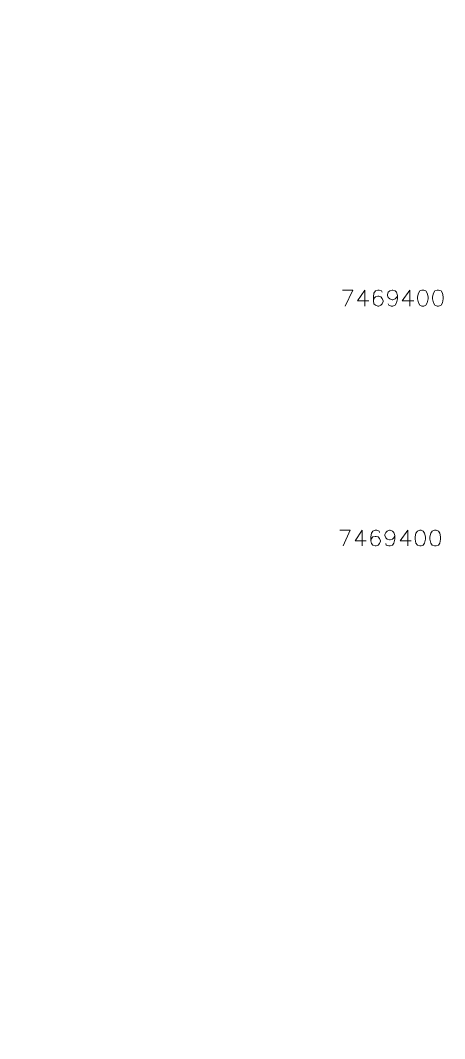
# Model space of a CAD drawing. Extents: x -2391 to 32076, y -11492 to 5852.
# Drawn here: x 4288.1 to 4368.8, y -1587.4 to -1393.8 of the extents above; entities that cross this region are included whole.
import ezdxf

# ---------------------------------------------------------------- set-up
doc = ezdxf.new("R2010")
doc.units = 0
doc.header["$LTSCALE"] = 7
doc.layers.add('ALVE-CT', color=3, linetype='CONTINUOUS')
doc.layers.add('PDF2_M1305 - TXT_MALHA_UTM', color=7, linetype='CONTINUOUS')

msp = doc.modelspace()

# ---------------------------------------------------------------- linework, layer by layer
at = {"layer": 'ALVE-CT'}
msp.add_circle((4550.796, -1271.53), 500, dxfattribs=at)
at = {"layer": 'PDF2_M1305 - TXT_MALHA_UTM', "lineweight": 9}
for points in [[(4349.888, -1448.14), (4351.328, -1445.092), (4349.38, -1445.092)], [(4353.613, -1448.14), (4353.613, -1445.092), (4352.174, -1447.124), (4354.375, -1447.124)], [(4356.915, -1445.515), (4356.746, -1445.261), (4356.323, -1445.092), (4356.069, -1445.092), (4355.645, -1445.261), (4355.307, -1445.685), (4355.222, -1446.362), (4355.222, -1447.124), (4355.307, -1447.717), (4355.645, -1447.971), (4356.069, -1448.14), (4356.238, -1448.14), (4356.661, -1447.971), (4356.915, -1447.717), (4357.085, -1447.293), (4357.085, -1447.124), (4356.915, -1446.701), (4356.661, -1446.362), (4356.238, -1446.277), (4356.069, -1446.277), (4355.645, -1446.362), (4355.307, -1446.701), (4355.222, -1447.124)], [(4359.794, -1446.108), (4359.625, -1446.531), (4359.371, -1446.785), (4358.947, -1446.955), (4358.778, -1446.955), (4358.355, -1446.785), (4358.016, -1446.531), (4357.931, -1446.108), (4357.931, -1445.939), (4358.016, -1445.515), (4358.355, -1445.261), (4358.778, -1445.092), (4358.947, -1445.092), (4359.371, -1445.261), (4359.625, -1445.515), (4359.794, -1446.108), (4359.794, -1446.785), (4359.625, -1447.547), (4359.371, -1447.971), (4358.947, -1448.14), (4358.609, -1448.14), (4358.185, -1447.971), (4358.016, -1447.717)], [(4362.165, -1448.14), (4362.165, -1445.092), (4360.725, -1447.124), (4362.927, -1447.124)], [(4349.465, -1493.69), (4350.82, -1490.727), (4348.872, -1490.727)], [(4353.105, -1493.69), (4353.105, -1490.727), (4351.751, -1492.758), (4353.867, -1492.758)], [(4356.407, -1491.15), (4356.323, -1490.896), (4355.899, -1490.727), (4355.561, -1490.727), (4355.137, -1490.896), (4354.883, -1491.319), (4354.714, -1491.996), (4354.714, -1492.758), (4354.883, -1493.266), (4355.137, -1493.605), (4355.561, -1493.69), (4355.73, -1493.69), (4356.153, -1493.605), (4356.407, -1493.266), (4356.577, -1492.843), (4356.577, -1492.758), (4356.407, -1492.335), (4356.153, -1491.996), (4355.73, -1491.912), (4355.561, -1491.912), (4355.137, -1491.996), (4354.883, -1492.335), (4354.714, -1492.758)], [(4359.286, -1491.742), (4359.117, -1492.166), (4358.863, -1492.42), (4358.439, -1492.589), (4358.27, -1492.589), (4357.847, -1492.42), (4357.593, -1492.166), (4357.423, -1491.742), (4357.423, -1491.573), (4357.593, -1491.15), (4357.847, -1490.896), (4358.27, -1490.727), (4358.439, -1490.727), (4358.863, -1490.896), (4359.117, -1491.15), (4359.286, -1491.742), (4359.286, -1492.42), (4359.117, -1493.182), (4358.863, -1493.605), (4358.439, -1493.69), (4358.185, -1493.69), (4357.677, -1493.605), (4357.593, -1493.266)], [(4361.741, -1493.69), (4361.741, -1490.727), (4360.302, -1492.758), (4362.419, -1492.758)]]:
    msp.add_lwpolyline(points, dxfattribs=at)
for points in [[(4364.451, -1445.092), (4364.027, -1445.261), (4363.773, -1445.685), (4363.604, -1446.362), (4363.604, -1446.785), (4363.773, -1447.547), (4364.027, -1447.971), (4364.451, -1448.14), (4364.789, -1448.14), (4365.213, -1447.971), (4365.467, -1447.547), (4365.636, -1446.785), (4365.636, -1446.362), (4365.467, -1445.685), (4365.213, -1445.261), (4364.789, -1445.092)], [(4367.329, -1445.092), (4366.906, -1445.261), (4366.652, -1445.685), (4366.483, -1446.362), (4366.483, -1446.785), (4366.652, -1447.547), (4366.906, -1447.971), (4367.329, -1448.14), (4367.583, -1448.14), (4368.091, -1447.971), (4368.345, -1447.547), (4368.515, -1446.785), (4368.515, -1446.362), (4368.345, -1445.685), (4368.091, -1445.261), (4367.583, -1445.092)], [(4364.027, -1490.727), (4363.604, -1490.896), (4363.265, -1491.319), (4363.181, -1491.996), (4363.181, -1492.42), (4363.265, -1493.182), (4363.604, -1493.605), (4364.027, -1493.69), (4364.281, -1493.69), (4364.705, -1493.605), (4364.959, -1493.182), (4365.128, -1492.42), (4365.128, -1491.996), (4364.959, -1491.319), (4364.705, -1490.896), (4364.281, -1490.727)], [(4366.821, -1490.727), (4366.398, -1490.896), (4366.144, -1491.319), (4365.975, -1491.996), (4365.975, -1492.42), (4366.144, -1493.182), (4366.398, -1493.605), (4366.821, -1493.69), (4367.16, -1493.69), (4367.583, -1493.605), (4367.837, -1493.182), (4368.007, -1492.42), (4368.007, -1491.996), (4367.837, -1491.319), (4367.583, -1490.896), (4367.16, -1490.727)]]:
    msp.add_lwpolyline(points, close=True, dxfattribs=at)

doc.saveas('drawing.dxf')
